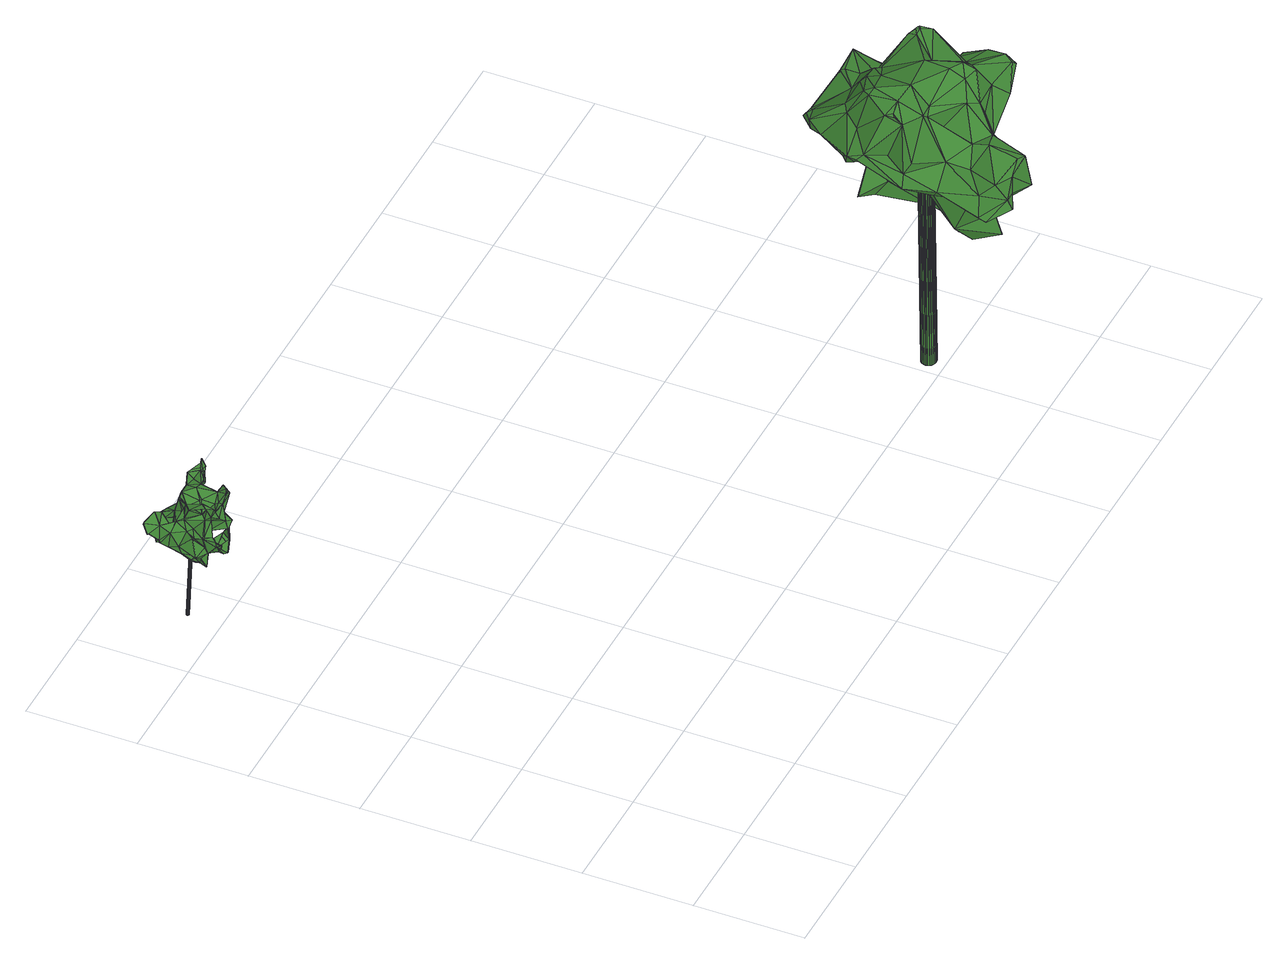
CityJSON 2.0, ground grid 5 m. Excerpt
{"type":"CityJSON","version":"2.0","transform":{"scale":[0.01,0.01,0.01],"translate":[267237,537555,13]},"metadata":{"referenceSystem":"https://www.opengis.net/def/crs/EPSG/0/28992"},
"CityObjects":{
"tree1":{"type":"SolitaryVegetationObject","attributes":{"gtid":457,"crown_width_m":3.55,"crown_median_z":18.66,"crown_r50_m":0.211,"crown_porosity":0.931,"trunk_H_m":4.84,"trunk_DBH_m":0.122,"trunk_radius_m":0.0608,"trunk_base_height_m":13.82,"original_gtid":"520"},"geometry":[{"type":"Solid","lod":"3","boundaries":[[[[0,1,2]],[[1,0,3]],[[4,5,6]],[[7,8,9]],[[10,11,12]],[[13,14,15]],[[16,17,18]],[[19,20,21]],[[22,23,24]],[[25,16,26]],[[17,16,25]],[[27,28,29]],[[27,30,31]],[[32,33,34]],[[9,35,36]],[[37,38,1]],[[39,16,18]],[[29,30,27]],[[40,41,42]],[[43,44,45]],[[26,46,25]],[[47,48,49]],[[50,51,52]],[[53,54,55]],[[56,45,44]],[[56,4,45]],[[32,34,57]],[[58,59,13]],[[58,60,59]],[[2,42,0]],[[61,62,63]],[[64,65,66]],[[67,68,69]],[[61,28,70]],[[71,72,73]],[[74,75,76]],[[16,77,26]],[[19,21,74]],[[58,13,78]],[[46,26,79]],[[80,79,26]],[[32,81,33]],[[61,82,28]],[[29,28,82]],[[29,82,83]],[[47,49,84]],[[85,86,87]],[[88,87,86]],[[89,90,91]],[[9,92,93]],[[70,28,31]],[[1,3,37]],[[94,95,96]],[[40,97,41]],[[4,0,5]],[[98,34,33]],[[99,45,4]],[[100,101,59]],[[12,11,102]],[[57,34,103]],[[104,105,106]],[[107,84,108]],[[109,110,111]],[[99,112,113]],[[114,115,20]],[[37,116,38]],[[38,116,113]],[[117,118,85]],[[109,111,52]],[[119,69,17]],[[17,120,119]],[[111,110,52]],[[23,22,121]],[[38,122,1]],[[114,123,124]],[[125,92,36]],[[126,127,128]],[[31,28,27]],[[82,129,130]],[[131,95,94]],[[132,94,133]],[[127,134,102]],[[135,134,127]],[[136,35,137]],[[45,99,63]],[[36,35,136]],[[138,139,140]],[[138,140,113]],[[10,128,11]],[[126,128,10]],[[119,141,69]],[[139,142,143]],[[144,0,42]],[[144,42,33]],[[18,145,39]],[[12,146,10]],[[46,79,147]],[[148,149,150]],[[150,149,137]],[[151,134,135]],[[103,34,98]],[[152,43,153]],[[62,153,43]],[[154,73,155]],[[156,157,35]],[[43,63,62]],[[33,42,98]],[[158,159,160]],[[131,159,95]],[[110,161,52]],[[162,115,7]],[[78,13,163]],[[143,164,75]],[[164,76,75]],[[165,166,23]],[[159,131,160]],[[59,101,14]],[[10,167,76]],[[113,112,38]],[[157,168,169]],[[93,29,105]],[[93,105,9]],[[170,171,172]],[[170,172,173]],[[109,51,110]],[[58,78,174]],[[103,175,57]],[[176,177,137]],[[178,84,49]],[[154,179,159]],[[155,179,154]],[[180,181,182]],[[183,184,185]],[[139,143,182]],[[135,186,64]],[[135,64,151]],[[187,188,176]],[[72,40,42]],[[158,189,159]],[[154,159,189]],[[165,190,174]],[[54,191,192]],[[23,174,78]],[[179,132,159]],[[193,0,144]],[[193,144,81]],[[10,76,164]],[[176,194,53]],[[195,167,196]],[[185,154,189]],[[197,198,24]],[[76,199,20]],[[83,106,105]],[[83,105,29]],[[97,22,41]],[[162,21,115]],[[75,21,162]],[[124,123,101]],[[147,67,46]],[[185,189,158]],[[74,200,19]],[[146,167,10]],[[179,201,202]],[[168,203,204]],[[12,205,146]],[[44,201,179]],[[56,44,179]],[[23,199,24]],[[67,120,25]],[[67,25,46]],[[59,14,13]],[[206,66,65]],[[126,207,127]],[[74,21,75]],[[162,180,75]],[[9,105,104]],[[67,208,118]],[[184,118,208]],[[209,90,142]],[[69,68,117]],[[146,210,211]],[[98,198,103]],[[19,76,20]],[[199,212,20]],[[158,188,187]],[[4,138,112]],[[123,14,101]],[[122,72,2]],[[122,2,1]],[[164,126,10]],[[98,42,213]],[[41,213,42]],[[41,98,213]],[[39,214,77]],[[169,194,157]],[[169,53,194]],[[170,173,215]],[[150,137,177]],[[102,11,128]],[[102,128,127]],[[30,216,31]],[[217,18,17]],[[7,215,8]],[[99,113,140]],[[218,129,82]],[[29,93,30]],[[99,219,63]],[[134,210,205]],[[97,40,220]],[[196,167,146]],[[177,176,221]],[[195,222,175]],[[196,222,195]],[[25,223,17]],[[120,17,223]],[[120,223,25]],[[32,224,81]],[[30,93,92]],[[165,225,190]],[[217,226,145]],[[60,145,18]],[[142,89,143]],[[47,107,227]],[[183,22,228]],[[183,165,22]],[[118,117,68]],[[185,53,165]],[[165,53,225]],[[229,215,9]],[[169,204,129]],[[180,129,204]],[[168,156,230]],[[231,86,85]],[[232,211,151]],[[209,4,6]],[[84,107,47]],[[193,5,0]],[[142,90,89]],[[38,3,122]],[[56,122,3]],[[19,200,76]],[[62,125,36]],[[150,177,233]],[[7,115,234]],[[235,236,237]],[[134,211,210]],[[162,7,106]],[[104,106,7]],[[104,7,9]],[[48,47,238]],[[239,235,237]],[[240,149,148]],[[113,241,138]],[[85,242,231]],[[228,184,183]],[[180,55,54]],[[75,182,143]],[[77,214,80]],[[77,80,26]],[[0,4,3]],[[243,209,142]],[[178,49,235]],[[114,14,123]],[[78,15,23]],[[175,224,57]],[[120,244,119]],[[64,66,232]],[[139,182,140]],[[239,58,174]],[[229,9,8]],[[229,8,215]],[[183,185,165]],[[242,85,245]],[[171,100,238]],[[182,75,180]],[[139,138,142]],[[243,142,138]],[[24,76,167]],[[24,199,76]],[[207,135,127]],[[207,206,135]],[[143,89,164]],[[69,244,120]],[[81,224,193]],[[90,6,224]],[[57,224,32]],[[71,220,40]],[[217,237,236]],[[226,117,39]],[[190,239,174]],[[136,62,36]],[[23,212,199]],[[36,92,9]],[[177,221,233]],[[170,234,115]],[[124,115,114]],[[170,115,124]],[[227,107,172]],[[153,149,240]],[[110,51,233]],[[89,207,164]],[[89,246,207]],[[206,91,196]],[[206,246,91]],[[126,164,207]],[[3,38,112]],[[206,196,66]],[[247,248,249]],[[136,153,62]],[[80,214,39]],[[190,235,239]],[[136,137,153]],[[220,71,184]],[[43,201,44]],[[150,233,51]],[[62,61,125]],[[240,148,50]],[[220,250,97]],[[180,192,169]],[[169,63,180]],[[134,205,102]],[[6,5,224]],[[222,196,91]],[[168,230,190]],[[170,215,234]],[[190,225,203]],[[228,245,184]],[[118,184,245]],[[242,245,231]],[[118,245,85]],[[251,245,22]],[[228,22,245]],[[251,97,250]],[[82,130,83]],[[180,130,129]],[[162,130,180]],[[43,152,252]],[[15,247,13]],[[212,15,14]],[[71,40,72]],[[114,212,14]],[[69,226,217]],[[69,217,17]],[[180,204,55]],[[117,226,69]],[[176,253,194]],[[137,253,176]],[[101,171,124]],[[171,170,124]],[[101,100,171]],[[227,172,171]],[[215,173,254]],[[215,254,9]],[[107,254,173]],[[108,254,107]],[[9,254,108]],[[184,208,220]],[[24,198,255]],[[2,72,42]],[[50,152,153]],[[47,227,238]],[[141,256,244]],[[119,244,256]],[[169,192,191]],[[53,55,225]],[[203,225,55]],[[192,180,54]],[[243,4,209]],[[138,4,243]],[[4,56,3]],[[206,65,135]],[[64,186,65]],[[135,65,186]],[[70,216,61]],[[125,61,216]],[[155,56,179]],[[132,131,94]],[[95,132,96]],[[159,132,95]],[[160,131,132]],[[89,91,246]],[[132,133,96]],[[96,133,94]],[[185,184,71]],[[151,64,232]],[[232,66,196]],[[71,73,185]],[[48,236,49]],[[81,144,33]],[[217,60,18]],[[180,63,181]],[[141,119,256]],[[49,236,235]],[[35,157,253]],[[257,86,258]],[[258,86,231]],[[88,86,80]],[[39,117,88]],[[39,88,80]],[[85,88,117]],[[168,157,156]],[[55,204,203]],[[178,235,156]],[[178,156,84]],[[108,84,156]],[[53,191,54]],[[115,21,20]],[[169,191,53]],[[108,156,9]],[[35,9,156]],[[146,211,196]],[[232,196,211]],[[39,77,16]],[[13,247,163]],[[163,247,249]],[[69,141,244]],[[88,85,87]],[[22,97,251]],[[218,82,61]],[[146,205,210]],[[195,197,167]],[[175,197,195]],[[24,167,197]],[[185,73,154]],[[194,253,157]],[[35,253,137]],[[43,252,201]],[[103,198,175]],[[197,175,198]],[[74,76,200]],[[259,255,198]],[[140,182,219]],[[181,63,219]],[[181,219,182]],[[70,31,216]],[[257,258,251]],[[152,201,252]],[[187,176,53]],[[240,50,153]],[[227,171,238]],[[208,257,251]],[[140,219,99]],[[203,168,190]],[[122,73,72]],[[234,215,7]],[[173,172,107]],[[156,235,230]],[[112,138,241]],[[112,241,3]],[[235,190,230]],[[83,130,106]],[[162,106,130]],[[218,61,63]],[[63,169,218]],[[169,129,218]],[[208,250,220]],[[208,251,250]],[[110,233,160]],[[221,160,233]],[[86,257,79]],[[86,79,80]],[[63,43,45]],[[175,222,224]],[[224,222,90]],[[90,222,91]],[[68,67,118]],[[257,208,147]],[[67,147,208]],[[50,52,161]],[[179,161,132]],[[251,258,245]],[[258,231,245]],[[52,51,109]],[[221,176,188]],[[67,69,120]],[[187,53,185]],[[185,158,187]],[[207,246,206]],[[39,145,226]],[[58,145,60]],[[56,73,122]],[[99,4,112]],[[193,224,5]],[[148,150,51]],[[148,51,50]],[[155,73,56]],[[125,216,92]],[[92,216,30]],[[260,202,152]],[[152,202,201]],[[165,121,22]],[[23,121,165]],[[23,166,174]],[[165,174,166]],[[260,152,50]],[[153,137,149]],[[221,188,160]],[[158,160,188]],[[24,255,41]],[[24,41,22]],[[168,204,169]],[[50,161,260]],[[179,260,161]],[[160,161,110]],[[132,161,160]],[[147,79,257]],[[179,202,260]],[[259,98,41]],[[259,41,255]],[[90,209,6]],[[259,198,98]],[[102,205,12]],[[151,211,134]],[[114,20,212]],[[15,212,23]],[[145,237,217]],[[145,58,237]],[[239,237,58]],[[217,236,60]],[[59,60,236]],[[59,236,100]],[[100,236,238]],[[48,238,236]],[[3,241,37]],[[37,241,116]],[[113,116,241]],[[247,15,248]],[[78,248,15]],[[163,248,78]],[[249,248,163]],[[261,262,263]],[[261,263,264]],[[264,263,265]],[[264,265,266]],[[263,262,267]],[[263,267,265]],[[265,267,268]],[[265,268,266]],[[267,262,269]],[[267,269,268]],[[268,269,270]],[[268,270,266]],[[269,262,271]],[[269,271,270]],[[270,271,272]],[[270,272,266]],[[271,262,273]],[[271,273,272]],[[272,273,274]],[[272,274,266]],[[273,262,275]],[[273,275,274]],[[274,275,276]],[[274,276,266]],[[275,262,277]],[[275,277,276]],[[276,277,278]],[[276,278,266]],[[277,262,279]],[[277,279,278]],[[278,279,280]],[[278,280,266]],[[279,262,281]],[[279,281,280]],[[280,281,282]],[[280,282,266]],[[281,262,283]],[[281,283,282]],[[282,283,284]],[[282,284,266]],[[283,262,285]],[[283,285,284]],[[284,285,286]],[[284,286,266]],[[285,262,287]],[[285,287,286]],[[286,287,288]],[[286,288,266]],[[287,262,289]],[[287,289,288]],[[288,289,290]],[[288,290,266]],[[289,262,291]],[[289,291,290]],[[290,291,292]],[[290,292,266]],[[291,262,293]],[[291,293,292]],[[292,293,294]],[[292,294,266]],[[293,262,295]],[[293,295,294]],[[294,295,296]],[[294,296,266]],[[295,262,297]],[[295,297,296]],[[296,297,298]],[[296,298,266]],[[297,262,299]],[[297,299,298]],[[298,299,300]],[[298,300,266]],[[299,262,301]],[[299,301,300]],[[300,301,302]],[[300,302,266]],[[301,262,303]],[[301,303,302]],[[302,303,304]],[[302,304,266]],[[303,262,305]],[[303,305,304]],[[304,305,306]],[[304,306,266]],[[305,262,307]],[[305,307,306]],[[306,307,308]],[[306,308,266]],[[307,262,309]],[[307,309,308]],[[308,309,310]],[[308,310,266]],[[309,262,261]],[[309,261,310]],[[310,261,264]],[[310,264,266]]]]}]},
"tree2":{"type":"SolitaryVegetationObject","attributes":{"gtid":195,"crown_width_m":9.12,"crown_median_z":25.73,"crown_r50_m":0.386,"crown_porosity":0.881,"trunk_H_m":12.49,"trunk_DBH_m":0.666,"trunk_radius_m":0.333,"trunk_base_height_m":13.24,"original_gtid":"216"},"geometry":[{"type":"Solid","lod":"3","boundaries":[[[[311,312,313]],[[314,315,316]],[[317,318,319]],[[320,321,322]],[[323,321,320]],[[324,325,326]],[[327,328,329]],[[330,331,332]],[[333,334,335]],[[336,337,338]],[[339,340,341]],[[339,342,340]],[[311,343,344]],[[345,346,347]],[[348,344,343]],[[349,350,351]],[[352,350,349]],[[313,343,311]],[[353,354,355]],[[356,329,328]],[[357,345,358]],[[359,360,361]],[[362,359,361]],[[363,364,365]],[[366,367,368]],[[369,366,368]],[[364,370,365]],[[365,371,363]],[[372,344,348]],[[372,348,373]],[[374,355,375]],[[376,331,330]],[[377,378,342]],[[346,345,357]],[[379,380,381]],[[382,383,384]],[[385,386,387]],[[388,386,385]],[[389,390,391]],[[392,354,393]],[[394,395,316]],[[324,326,396]],[[324,396,397]],[[313,398,343]],[[399,323,320]],[[337,336,400]],[[401,357,402]],[[359,403,360]],[[404,405,406]],[[384,383,407]],[[408,409,410]],[[411,412,397]],[[413,397,412]],[[332,331,381]],[[325,414,415]],[[416,345,417]],[[328,327,418]],[[419,410,420]],[[366,369,367]],[[402,358,339]],[[402,357,358]],[[379,421,380]],[[379,422,421]],[[422,334,423]],[[317,424,318]],[[421,422,423]],[[337,400,425]],[[377,342,426]],[[427,398,313]],[[313,312,427]],[[428,429,414]],[[430,431,432]],[[433,368,367]],[[404,434,405]],[[435,315,314]],[[436,437,324]],[[435,394,315]],[[394,316,315]],[[422,438,334]],[[419,420,372]],[[439,440,441]],[[440,442,441]],[[379,443,422]],[[415,414,429]],[[428,414,325]],[[444,422,443]],[[444,445,422]],[[331,446,381]],[[376,446,331]],[[393,447,448]],[[387,448,447]],[[330,449,416]],[[426,416,449]],[[349,450,440]],[[401,323,399]],[[349,440,352]],[[404,436,413]],[[342,378,384]],[[445,451,438]],[[372,312,344]],[[452,453,454]],[[455,454,453]],[[343,398,348]],[[456,371,370]],[[365,370,371]],[[336,457,458]],[[352,459,350]],[[354,353,361]],[[373,460,441]],[[312,311,344]],[[406,399,320]],[[406,405,399]],[[387,461,448]],[[416,426,462]],[[336,374,400]],[[339,463,402]],[[402,463,340]],[[463,341,340]],[[339,341,463]],[[325,415,326]],[[316,395,464]],[[465,464,395]],[[419,372,373]],[[345,347,417]],[[401,466,357]],[[399,466,401]],[[467,395,394]],[[468,391,354]],[[371,456,453]],[[384,407,340]],[[459,469,470]],[[471,316,388]],[[363,453,452]],[[371,453,363]],[[319,472,473]],[[439,454,455]],[[474,439,455]],[[402,431,401]],[[446,379,381]],[[340,431,402]],[[425,475,337]],[[374,375,400]],[[400,375,425]],[[312,372,427]],[[476,411,477]],[[478,319,473]],[[419,441,442]],[[419,373,441]],[[419,479,369]],[[367,369,479]],[[442,479,419]],[[442,335,479]],[[465,395,480]],[[381,380,332]],[[476,405,434]],[[481,321,430]],[[361,360,468]],[[423,468,360]],[[335,334,433]],[[335,433,479]],[[471,388,385]],[[482,399,476]],[[464,461,386]],[[388,464,386]],[[382,378,483]],[[340,407,431]],[[484,467,435]],[[484,435,485]],[[455,453,456]],[[325,444,443]],[[444,325,324]],[[389,486,335]],[[391,486,389]],[[338,457,336]],[[438,451,433]],[[324,397,436]],[[480,322,321]],[[487,488,489]],[[413,436,397]],[[346,490,347]],[[379,428,443]],[[362,491,378]],[[487,377,488]],[[492,355,392]],[[334,391,468]],[[450,349,493]],[[437,444,324]],[[467,406,320]],[[330,417,376]],[[405,476,399]],[[353,494,458]],[[370,455,456]],[[318,495,319]],[[421,423,360]],[[342,496,340]],[[384,340,496]],[[384,496,342]],[[497,390,440]],[[474,455,370]],[[498,499,429]],[[354,361,468]],[[347,490,498]],[[361,457,491]],[[361,491,362]],[[325,443,428]],[[391,497,447]],[[415,396,326]],[[361,353,457]],[[452,469,363]],[[493,437,500]],[[492,475,425]],[[416,417,330]],[[450,447,440]],[[464,501,392]],[[332,449,330]],[[502,501,464]],[[356,503,329]],[[423,334,468]],[[490,346,466]],[[363,459,364]],[[469,459,363]],[[451,470,469]],[[404,406,484]],[[484,406,467]],[[391,390,497]],[[472,502,473]],[[314,485,435]],[[469,368,451]],[[504,368,469]],[[482,466,399]],[[490,466,482]],[[415,505,396]],[[415,506,505]],[[474,364,459]],[[382,384,378]],[[492,392,501]],[[412,434,413]],[[480,507,465]],[[481,507,480]],[[439,508,440]],[[483,509,382]],[[401,431,430]],[[418,327,503]],[[352,440,508]],[[428,379,429]],[[446,429,379]],[[438,422,445]],[[358,462,339]],[[316,471,314]],[[510,314,471]],[[421,360,403]],[[445,444,351]],[[321,323,430]],[[481,480,321]],[[354,391,393]],[[382,509,356]],[[387,386,461]],[[507,481,511]],[[507,511,317]],[[370,364,474]],[[329,503,327]],[[358,345,416]],[[430,432,481]],[[506,499,498]],[[506,498,490]],[[433,451,368]],[[504,452,408]],[[426,489,488]],[[319,507,317]],[[491,338,483]],[[491,483,378]],[[383,511,432]],[[383,432,431]],[[447,497,440]],[[461,392,448]],[[461,464,392]],[[389,442,390]],[[389,335,442]],[[357,466,346]],[[393,448,392]],[[356,512,382]],[[380,403,513]],[[380,421,403]],[[355,374,494]],[[514,437,493]],[[440,390,442]],[[350,459,351]],[[493,387,450]],[[351,493,349]],[[514,493,351]],[[393,391,447]],[[387,447,450]],[[476,477,482]],[[441,460,439]],[[415,499,506]],[[513,449,380]],[[332,380,449]],[[479,433,367]],[[369,408,410]],[[383,431,407]],[[426,449,513]],[[489,426,513]],[[333,486,391]],[[320,322,467]],[[411,434,412]],[[476,434,411]],[[408,369,368]],[[504,408,368]],[[459,508,474]],[[394,435,467]],[[339,462,342]],[[426,342,462]],[[334,438,433]],[[338,491,457]],[[487,378,377]],[[459,470,351]],[[429,499,415]],[[347,498,417]],[[376,417,498]],[[376,498,446]],[[429,446,498]],[[369,410,419]],[[474,508,439]],[[454,515,452]],[[452,504,469]],[[426,488,377]],[[404,413,434]],[[437,514,444]],[[515,454,460]],[[454,439,460]],[[464,388,316]],[[401,430,323]],[[516,517,510]],[[516,510,437]],[[485,314,517]],[[392,355,354]],[[494,336,458]],[[444,514,518]],[[444,518,351]],[[459,352,508]],[[492,425,355]],[[328,512,356]],[[355,425,375]],[[411,397,477]],[[333,335,486]],[[351,518,514]],[[424,512,328]],[[328,495,424]],[[328,418,495]],[[355,494,353]],[[510,385,500]],[[472,495,418]],[[319,495,472]],[[424,495,318]],[[478,507,319]],[[464,507,478]],[[465,507,464]],[[314,510,517]],[[515,373,348]],[[408,452,515]],[[322,480,395]],[[467,322,395]],[[333,391,334]],[[353,458,457]],[[338,509,483]],[[503,356,509]],[[503,509,338]],[[338,475,503]],[[337,475,338]],[[416,462,358]],[[418,475,472]],[[503,475,418]],[[510,500,437]],[[481,432,519]],[[511,519,432]],[[511,481,519]],[[382,512,383]],[[515,460,373]],[[398,410,409]],[[484,485,516]],[[510,471,385]],[[484,516,404]],[[516,436,404]],[[437,436,516]],[[516,485,517]],[[478,473,502]],[[464,478,502]],[[475,492,502]],[[475,502,472]],[[398,515,348]],[[409,408,515]],[[409,515,398]],[[383,512,520]],[[511,383,520]],[[511,520,317]],[[424,520,512]],[[317,520,424]],[[502,492,501]],[[362,487,359]],[[487,362,378]],[[403,487,513]],[[403,359,487]],[[489,513,487]],[[482,505,490]],[[490,505,506]],[[477,505,482]],[[477,397,505]],[[397,396,505]],[[351,470,445]],[[445,470,451]],[[387,500,385]],[[493,500,387]],[[494,374,336]],[[427,372,420]],[[427,420,398]],[[410,398,420]],[[521,522,523]],[[521,523,524]],[[524,523,525]],[[524,525,526]],[[523,522,527]],[[523,527,525]],[[525,527,528]],[[525,528,526]],[[527,522,529]],[[527,529,528]],[[528,529,530]],[[528,530,526]],[[529,522,531]],[[529,531,530]],[[530,531,532]],[[530,532,526]],[[531,522,533]],[[531,533,532]],[[532,533,534]],[[532,534,526]],[[533,522,535]],[[533,535,534]],[[534,535,536]],[[534,536,526]],[[535,522,537]],[[535,537,536]],[[536,537,538]],[[536,538,526]],[[537,522,539]],[[537,539,538]],[[538,539,540]],[[538,540,526]],[[539,522,541]],[[539,541,540]],[[540,541,542]],[[540,542,526]],[[541,522,543]],[[541,543,542]],[[542,543,544]],[[542,544,526]],[[543,522,545]],[[543,545,544]],[[544,545,546]],[[544,546,526]],[[545,522,547]],[[545,547,546]],[[546,547,548]],[[546,548,526]],[[547,522,549]],[[547,549,548]],[[548,549,550]],[[548,550,526]],[[549,522,551]],[[549,551,550]],[[550,551,552]],[[550,552,526]],[[551,522,553]],[[551,553,552]],[[552,553,554]],[[552,554,526]],[[553,522,555]],[[553,555,554]],[[554,555,556]],[[554,556,526]],[[555,522,557]],[[555,557,556]],[[556,557,558]],[[556,558,526]],[[557,522,559]],[[557,559,558]],[[558,559,560]],[[558,560,526]],[[559,522,561]],[[559,561,560]],[[560,561,562]],[[560,562,526]],[[561,522,563]],[[561,563,562]],[[562,563,564]],[[562,564,526]],[[563,522,565]],[[563,565,564]],[[564,565,566]],[[564,566,526]],[[565,522,567]],[[565,567,566]],[[566,567,568]],[[566,568,526]],[[567,522,569]],[[567,569,568]],[[568,569,570]],[[568,570,526]],[[569,522,521]],[[569,521,570]],[[570,521,524]],[[570,524,526]]]]}]}
},
"vertices":[
[280,2506,663],[248,2494,703],[279,2505,663],[255,2528,695],[262,2554,647],[343,2535,648],[323,2586,669],[236,2713,593],[243,2702,534],[197,2740,537],[450,2695,651],[455,2702,656],[452,2695,650],[407,2671,487],[354,2648,485],[406,2671,488],[379,2546,388],[326,2579,380],[362,2622,406],[332,2591,586],[344,2643,561],[290,2647,592],[389,2511,576],[398,2628,562],[374,2577,610],[340,2517,401],[388,2508,392],[114,2752,641],[114,2751,642],[131,2755,636],[109,2730,602],[89,2723,613],[365,2495,726],[363,2492,703],[405,2501,680],[184,2674,494],[138,2687,544],[225,2537,736],[225,2523,714],[379,2546,390],[330,2481,587],[354,2501,603],[345,2501,657],[208,2601,581],[229,2580,587],[210,2613,638],[325,2488,413],[274,2709,442],[337,2667,437],[255,2678,444],[160,2537,496],[142,2510,494],[132,2503,526],[260,2598,544],[276,2617,610],[288,2647,591],[249,2537,632],[377,2514,731],[355,2647,484],[339,2667,437],[363,2623,407],[150,2696,624],[153,2649,598],[192,2640,633],[463,2632,727],[443,2642,776],[444,2637,723],[319,2513,444],[336,2538,468],[293,2568,429],[89,2721,613],[329,2481,586],[292,2492,622],[282,2524,610],[280,2631,634],[289,2662,661],[352,2642,652],[414,2540,404],[408,2670,488],[329,2470,423],[388,2508,394],[362,2494,703],[178,2731,662],[179,2732,662],[259,2706,440],[368,2510,487],[358,2478,468],[321,2513,444],[341,2517,403],[352,2666,698],[349,2621,701],[381,2615,699],[137,2692,555],[171,2725,575],[184,2433,563],[196,2438,570],[195,2438,572],[355,2462,580],[409,2498,670],[207,2611,648],[351,2738,422],[324,2725,473],[455,2700,657],[404,2526,673],[196,2722,577],[180,2728,577],[231,2726,625],[275,2776,456],[230,2748,457],[132,2477,492],[138,2479,487],[133,2476,492],[210,2591,696],[208,2591,696],[318,2666,548],[293,2681,566],[224,2537,735],[336,2540,467],[367,2509,487],[234,2603,410],[293,2567,427],[373,2577,609],[252,2511,654],[305,2702,506],[305,2703,508],[137,2691,556],[413,2691,708],[414,2692,709],[454,2701,656],[231,2724,625],[232,2725,626],[204,2466,546],[200,2464,550],[184,2435,563],[439,2643,718],[459,2652,739],[157,2659,518],[169,2605,490],[239,2617,696],[248,2650,714],[237,2618,696],[233,2603,411],[288,2660,710],[288,2662,710],[345,2502,658],[362,2622,408],[464,2633,638],[327,2470,423],[153,2555,486],[169,2604,492],[152,2555,484],[471,2638,721],[180,2563,575],[168,2618,526],[248,2503,553],[227,2531,557],[235,2729,507],[195,2667,517],[228,2517,529],[236,2485,543],[196,2499,507],[196,2501,508],[274,2718,617],[417,2711,491],[352,2667,696],[326,2581,562],[333,2591,585],[410,2627,651],[242,2701,534],[199,2660,582],[289,2722,515],[338,2751,471],[311,2761,471],[278,2782,519],[367,2623,523],[374,2538,688],[200,2568,466],[183,2549,453],[254,2678,445],[190,2521,579],[250,2673,636],[242,2638,651],[249,2655,706],[327,2533,587],[331,2471,548],[287,2538,547],[443,2641,778],[223,2556,544],[216,2523,517],[248,2503,551],[308,2648,535],[210,2602,581],[228,2621,634],[347,2520,656],[207,2603,531],[381,2615,697],[417,2619,692],[355,2581,629],[404,2525,671],[398,2630,563],[331,2595,663],[183,2556,578],[183,2556,576],[291,2680,566],[235,2711,594],[451,2694,652],[438,2642,719],[412,2691,709],[357,2477,468],[317,2591,668],[407,2659,677],[446,2629,708],[367,2624,523],[345,2502,656],[415,2540,405],[262,2764,508],[109,2728,602],[361,2623,407],[178,2711,594],[241,2629,668],[331,2469,548],[193,2511,478],[382,2614,698],[330,2559,420],[373,2537,688],[295,2618,571],[332,2559,421],[311,2760,470],[367,2503,567],[235,2731,507],[259,2706,522],[404,2500,492],[446,2627,709],[166,2506,477],[260,2706,523],[256,2678,445],[338,2667,436],[338,2666,437],[350,2738,421],[353,2648,484],[184,2551,486],[225,2538,734],[390,2503,495],[254,2624,672],[233,2602,410],[382,2496,506],[405,2658,693],[416,2711,492],[417,2710,493],[417,2712,492],[332,2470,548],[382,2494,507],[180,2562,576],[170,2606,491],[261,2765,507],[345,2535,647],[233,2603,409],[358,2476,468],[404,2498,492],[349,2520,655],[214,2523,518],[281,2625,82],[275,2625,82],[281,2627,82],[294,2611,566],[294,2613,566],[288,2611,566],[280,2628,82],[293,2614,566],[279,2629,82],[293,2615,566],[278,2630,82],[291,2616,566],[277,2631,82],[290,2617,566],[275,2631,82],[288,2617,566],[274,2631,82],[287,2617,566],[272,2630,82],[285,2617,566],[271,2630,82],[284,2616,566],[270,2628,82],[283,2614,566],[269,2627,82],[282,2613,566],[269,2625,82],[282,2611,566],[269,2624,82],[282,2610,566],[270,2622,82],[283,2608,566],[271,2621,82],[284,2607,566],[272,2620,82],[285,2606,566],[273,2619,82],[286,2605,566],[275,2619,82],[288,2605,566],[276,2619,82],[290,2605,566],[278,2620,82],[291,2606,566],[279,2621,82],[292,2607,566],[280,2622,82],[293,2608,566],[281,2623,82],[294,2609,566],
[3389,539,461],[3352,540,514],[3343,566,510],[3431,438,1433],[3391,326,1449],[3330,326,1336],[2928,236,1397],[2937,114,1356],[2988,103,1339],[3147,453,1593],[3100,424,1553],[3157,401,1568],[3078,484,1605],[3197,791,1416],[3206,938,1389],[3194,919,1431],[2730,40,1271],[2726,62,1315],[2657,126,1228],[2776,976,1391],[2830,1011,1374],[2777,969,1345],[3086,819,1079],[3047,801,1049],[3199,762,897],[2845,272,944],[2883,159,980],[2759,314,1051],[2726,614,1576],[2744,544,1536],[2736,574,1567],[2656,676,1396],[3392,539,462],[3385,529,491],[2802,743,1606],[2922,784,1575],[2907,807,1553],[3434,594,595],[3262,602,1103],[3301,720,1078],[3282,732,1098],[3300,713,1066],[2917,356,1084],[3031,491,1121],[2957,306,1028],[2649,158,1246],[2817,704,1623],[2778,710,1611],[2817,613,1234],[2936,689,1120],[2863,498,1159],[2703,536,1259],[3454,848,916],[3504,844,1041],[3510,842,1018],[3150,902,752],[3086,899,771],[3175,889,795],[3160,856,744],[3525,830,1029],[3547,820,950],[3342,551,573],[3388,550,678],[2957,298,945],[2959,295,946],[2854,997,1378],[2643,705,1369],[2654,505,1277],[2941,936,1311],[2852,880,1282],[2848,1037,1337],[2691,365,1277],[2801,374,1355],[2681,510,1334],[3218,499,1382],[3167,446,1392],[3146,568,1221],[3237,417,1398],[3256,658,1001],[3250,636,1011],[3127,650,1099],[3029,433,1159],[3082,492,1141],[3371,335,1468],[3264,379,1411],[3151,793,1449],[3239,743,1576],[3432,597,594],[3071,591,1616],[2858,263,942],[2892,573,1627],[2779,581,1624],[2859,698,1256],[3312,665,1575],[3164,601,1536],[3193,478,1555],[2754,508,1332],[3334,759,722],[3364,672,735],[3287,670,700],[3255,716,1603],[3268,712,1605],[3278,708,1602],[3137,972,1434],[3164,956,1480],[2783,811,1479],[2810,829,1502],[2825,87,1268],[3215,640,725],[3342,555,573],[2946,781,1169],[3009,857,1104],[2966,679,1083],[2775,141,1330],[2944,242,966],[2648,749,1369],[3336,558,545],[3107,976,1379],[3078,975,1426],[2919,502,1517],[2846,495,1522],[2874,490,1499],[3171,883,952],[3264,701,1600],[3385,371,1488],[3334,681,1543],[3215,665,1362],[3080,872,1071],[3408,589,882],[3284,626,987],[3353,538,809],[3226,597,814],[3035,894,1296],[3115,766,1272],[3083,871,1075],[2865,1011,1369],[3249,593,1080],[3084,490,1144],[2756,915,1348],[3261,598,1103],[3211,913,979],[3403,870,812],[3494,821,912],[3488,703,776],[3501,779,911],[3548,817,950],[2792,345,1050],[2832,332,1027],[3351,828,973],[3392,560,752],[3052,453,1208],[2738,746,1451],[2741,582,1586],[3120,305,1284],[3113,339,1388],[2932,723,1594],[3202,441,1543],[2973,666,1078],[3312,873,900],[3234,877,983],[3302,444,1393],[3009,83,1175],[3032,117,1218],[3450,787,920],[2865,195,1131],[3232,702,1593],[3236,739,1582],[3045,152,1245],[3173,802,823],[3107,359,1439],[3057,397,1465],[3033,767,1546],[2711,386,1240],[3293,506,1469],[3401,457,1469],[3248,786,958],[2702,686,1328],[2658,719,1343],[2677,764,1312],[3008,791,1553],[2744,426,1211],[2953,300,1070],[3190,624,1266],[2869,315,1013],[2868,105,1316],[2728,602,1364],[3252,615,1031],[2970,873,1448],[3079,952,1438],[3196,588,1348],[2979,270,1274],[3037,155,1233],[2788,156,1166],[3289,850,870],[3068,814,1480],[3068,881,1447],[3012,260,1378],[3353,715,921],[2743,235,1242],[3398,566,1400],[2922,311,1379],[2726,191,1293],[2724,803,1300],[3166,648,1247],[3471,696,759],[3335,563,1444],[3391,565,1424],[3107,730,1179],[2915,479,1368],[2841,283,1313],[3108,575,24],[3075,575,24],[3107,583,24],[3092,583,1274],[3091,592,1274],[3059,583,1273],[3104,592,24],[3087,600,1273],[3099,598,24],[3082,607,1273],[3092,604,24],[3075,612,1273],[3084,607,24],[3067,615,1273],[3075,608,24],[3059,617,1273],[3067,607,24],[3050,615,1273],[3059,604,24],[3042,612,1273],[3052,599,23],[3035,607,1273],[3046,592,23],[3030,600,1273],[3043,584,23],[3026,592,1273],[3042,575,23],[3025,583,1273],[3043,567,24],[3026,575,1273],[3046,559,24],[3029,567,1273],[3051,552,24],[3035,560,1273],[3058,546,24],[3042,555,1273],[3066,543,24],[3050,551,1273],[3075,542,24],[3058,550,1273],[3083,543,24],[3067,551,1273],[3091,546,24],[3075,554,1274],[3098,551,24],[3082,559,1274],[3104,558,24],[3087,566,1274],[3107,566,24],[3091,574,1274]
]}
